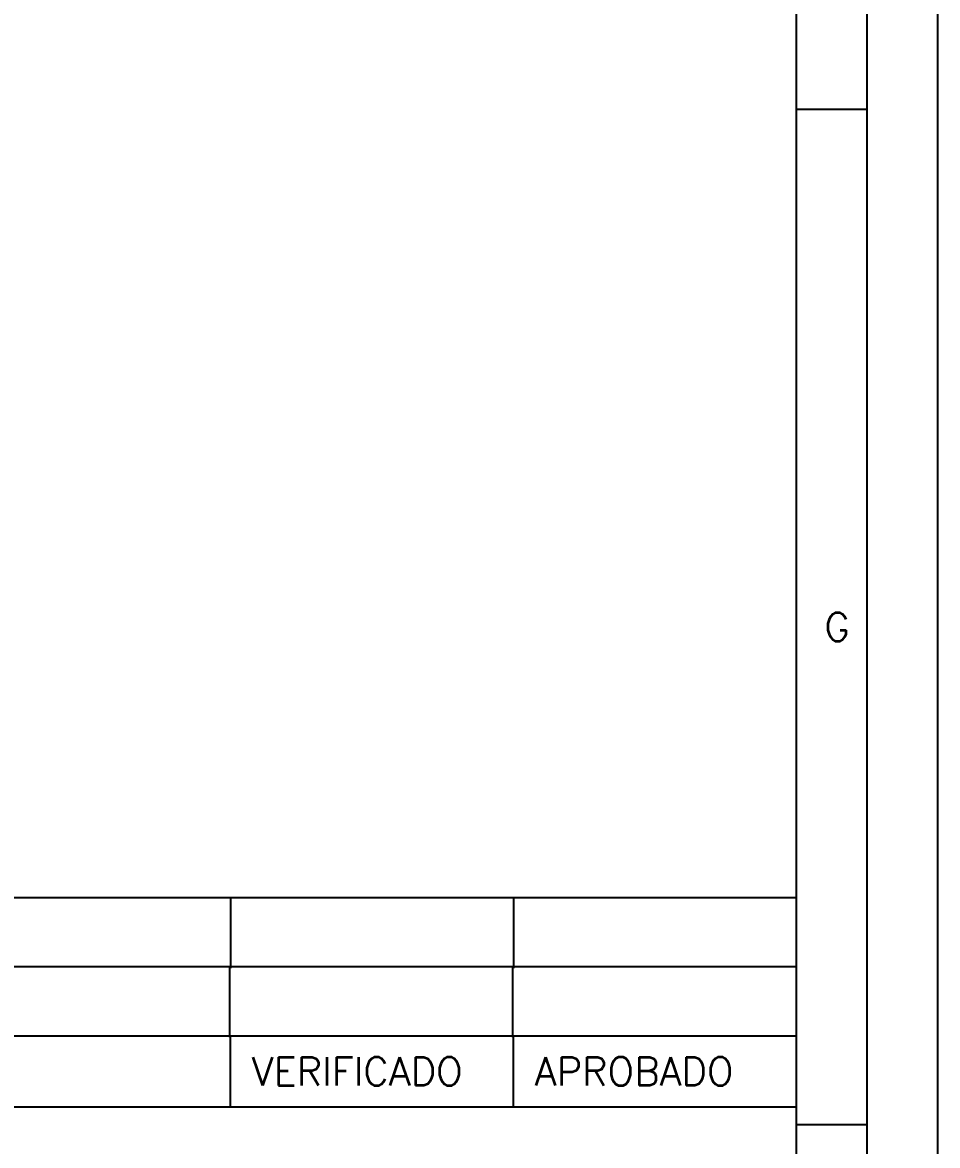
# Model space of a CAD drawing. Header units: millimetres. Extents: x 559 to 3993, y 623 to 920.
# Drawn here: x 3005.06 to 3037.35, y 662.97 to 702.61 of the extents above; entities that cross this region are included whole.
import ezdxf

# ---------------------------------------------------------------- set-up
doc = ezdxf.new("R2010")
doc.units = ezdxf.units.MM
doc.layers.add('CAJETIN', color=1, linetype='Continuous')
doc.layers.add('FORMATO', color=7, linetype='Continuous')
doc.styles.add('PY', font='ROMANS.shx')

# ---------------------------------------------------------------- blocks, each defined once
blk = doc.blocks.new('MARCO-A1')
at = {"layer": 'FORMATO', "color": 5}
for p, q in [((831, 153.5), (836, 153.5)), ((831, 81.75), (836, 81.75))]:
    blk.add_line(p, q, dxfattribs=at)
at = {"layer": 'FORMATO', "color": 1}
blk.add_lwpolyline([(0, 594), (841, 594), (841, 0), (0, 0)], close=True, dxfattribs=at)
at = {"layer": 'FORMATO', "color": 5}
blk.add_lwpolyline([(5, 589), (836, 589), (836, 5), (5, 5)], close=True, dxfattribs=at)
at = {"layer": 'FORMATO', "color": 8, "linetype": 'Continuous'}
blk.add_lwpolyline([(10, 584), (831, 584), (831, 10), (10, 10)], close=True, dxfattribs=at)
at = {"layer": 'FORMATO', "color": 1, "style": 'PY'}
blk.add_text('G', height=2, dxfattribs=at).set_placement((833, 115.917))

msp = doc.modelspace()

# ---------------------------------------------------------------- linework, layer by layer
at = {"layer": 'CAJETIN', "color": 5}
for p, q in [((2942.483, 671.73), (3032.376, 671.73)), ((3012.4, 671.73), (3012.4, 669.233)), ((3022.388, 671.73), (3022.388, 669.233)), ((2942.452, 669.289), (3032.345, 669.289)), ((3012.369, 669.289), (3012.369, 666.791)), ((3022.357, 669.289), (3022.357, 666.791))]:
    msp.add_line(p, q, dxfattribs=at)
at = {"layer": 'CAJETIN', "color": 1}
for p, q in [((2942.465, 666.838), (3032.359, 666.838)), ((3012.383, 666.838), (3012.383, 664.341)), ((3022.371, 666.838), (3022.371, 664.341))]:
    msp.add_line(p, q, dxfattribs=at)
at = {"layer": 'CAJETIN', "color": 8, "linetype": 'Continuous'}
msp.add_line((2942.465, 664.341), (3032.359, 664.341), dxfattribs=at)

# ---------------------------------------------------------------- block references
at = {"xscale": 0.499409123998651, "yscale": 0.499409123998651, "zscale": 0.499409123998651}
msp.add_blockref('MARCO-A1', (2617.35, 622.89), dxfattribs=at)

# ---------------------------------------------------------------- texts
at = {"layer": 'CAJETIN', "color": 1, "style": 'PY'}
for s, p in [('VERIFICADO', (3013.147, 665.09)), ('APROBADO', (3023.136, 665.09))]:
    msp.add_text(s, height=0.9988, dxfattribs=at).set_placement(p)

doc.saveas('drawing.dxf')
